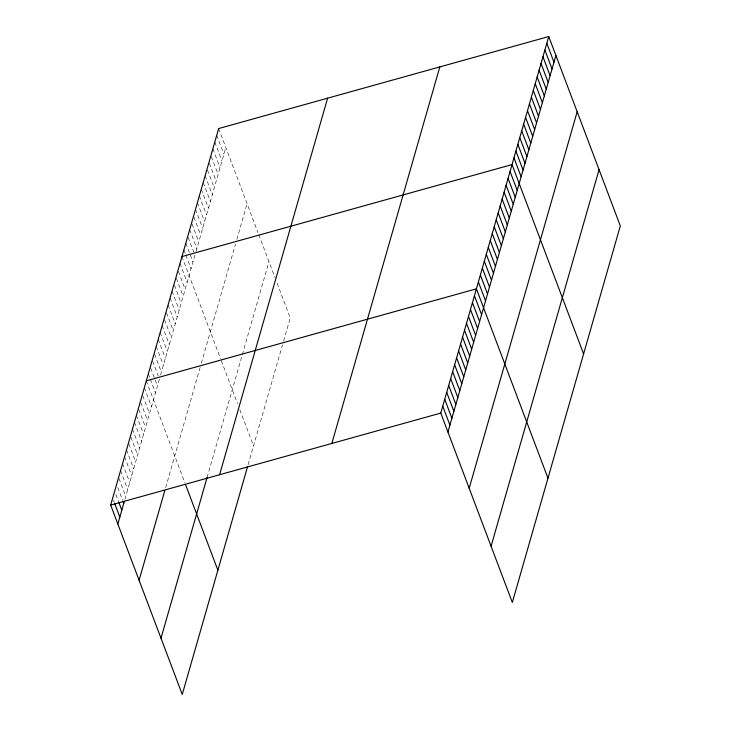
<?xml version="1.0" encoding="UTF-8"?>
<svg xmlns="http://www.w3.org/2000/svg" width="731" height="731" viewBox="0 0 731 731"><rect width="100%" height="100%" fill="white"/><g stroke="black" fill="none" stroke-linecap="round" stroke-linejoin="round"><path stroke-width="0.55" stroke-dasharray="3.65 2.74" d="M124.91 499.364L159.422 379.051M160.546 375.113L194.912 255.293M196.018 251.446L225.833 147.488M165.681 487.568L200.184 367.254M201.317 363.307L235.483 244.154M236.862 239.339L247.078 203.73M207.092 477.462L268.981 261.671M248.138 464.669L282.495 344.868M283.601 341.011L290.225 317.912L276.948 282.76M218.67 128.546L258.025 232.696M258.811 234.77L275.048 277.743M216.741 135.281L223.896 154.223M214.804 142.015L221.968 160.957M212.876 148.758L220.031 167.701M211.341 156.544L218.103 174.435M209.404 163.287L216.166 181.178M207.476 170.021L214.238 187.913M205.146 175.714L212.301 194.647M203.209 182.448L210.373 201.391M201.281 189.183L208.436 208.125M199.344 195.926L206.507 214.868M197.416 202.661L204.57 221.603M195.488 209.404L202.642 228.337M193.953 217.189L200.705 235.08M192.015 223.933L198.777 241.815M189.685 229.616L196.84 248.558M188.15 237.401L193.715 252.14M185.82 243.094L192.975 262.027M183.892 249.828L185.482 254.041M185.875 255.092L191.047 268.77M181.955 256.563L220.534 358.656M221.31 360.721L237.575 403.759M239.85 409.78L253.511 445.937M179.981 263.471L187.136 282.413M178.391 271.42L185.153 289.312M176.418 278.328L183.17 296.219M174.435 285.227L181.197 303.118M172.059 291.084L179.214 310.026M170.076 297.983L177.24 316.925M168.103 304.891L175.257 323.833M166.513 312.841L173.274 330.732M164.539 319.749L171.301 337.64M162.163 325.597L169.318 344.539M160.18 332.504L167.335 351.447M158.198 339.403L165.361 358.345M156.224 346.311L163.379 365.253M154.634 354.261L161.396 372.152M152.66 361.169L158.225 375.898M150.677 368.068L157.439 385.959M148.302 373.925L149.892 378.128M150.294 379.179L155.456 392.858M146.319 380.824L184.897 482.908M144.345 387.722L151.5 406.664M142.755 395.681L149.517 413.572M140.781 402.589L147.543 420.471M138.799 409.488L145.56 427.379M136.423 415.336L143.578 434.278M134.44 422.244L141.604 441.186M132.466 429.143L139.621 448.085M130.886 437.101L137.638 454.993M128.903 444L135.664 461.891M126.527 449.857L133.682 468.799M124.544 456.756L131.699 475.698M122.561 463.664L129.725 482.606M120.588 470.563L127.742 489.505M119.007 478.522L125.759 496.413M117.819 487.531L122.589 500.159M115.836 494.43L118.623 501.795M113.46 500.278L114.255 502.389"/><path stroke-width="1.1" d="M247.571 466.643L182.247 694.45L110.683 505.084L218.67 128.546L548.753 36.55L620.317 225.916L512.33 602.454L440.775 413.088L548.753 36.55M117.846 524.026L124.352 501.338M139.091 580.268L164.831 490.519M160.994 638.209L207.092 477.462M219.611 474.721L327.598 98.182M331.847 443.443L439.824 66.905M447.929 432.03L555.916 55.492M469.183 488.271L577.17 111.733M491.077 546.212L599.064 169.674M181.955 256.563L512.038 164.576L583.603 353.941M146.319 380.824L476.411 288.827L547.967 478.202M110.683 505.084L440.775 413.088M546.825 43.284L553.979 62.226M544.897 50.028L552.051 68.97M542.959 56.762L550.114 75.704M541.031 63.506L548.186 82.448M539.094 70.24L546.249 89.182M537.166 76.974L544.321 95.916M535.229 83.718L542.384 102.66M533.301 90.452L540.456 109.394M531.364 97.196L538.519 116.138M529.436 103.93L536.591 122.872M527.499 110.664L534.663 129.606M525.571 117.408L532.725 136.35M523.634 124.142L530.797 143.084M521.706 130.886L528.86 149.828M519.768 137.62L526.932 156.562M517.84 144.354L524.995 163.296M515.903 151.098L523.067 170.04M513.975 157.832L521.13 176.774M510.064 171.474L517.219 190.416M508.082 178.382L515.236 197.324M506.099 185.281L513.263 204.223M504.125 192.189L511.28 211.131M502.142 199.088L509.297 218.03M500.159 205.996L507.323 224.929M498.186 212.895L505.34 231.837M496.203 219.803L503.357 238.735M494.22 226.701L501.384 245.643M492.246 233.6L499.401 252.542M490.263 240.508L497.418 259.45M488.29 247.407L495.444 266.349M486.307 254.315L493.462 273.257M484.324 261.214L491.479 280.156M482.35 268.122L489.505 287.064M480.368 275.02L487.522 293.963M478.385 281.928L485.539 300.87M474.428 295.735L481.583 314.677M472.445 302.634L479.609 321.576M470.472 309.542L477.626 328.484M468.489 316.441L475.643 335.383M466.506 323.349L473.67 342.291M464.532 330.248L471.687 349.19M462.549 337.155L469.704 356.098M460.567 344.054L467.73 362.996M458.593 350.962L465.748 369.904M456.61 357.861L463.765 376.803M454.627 364.769L461.791 383.702M452.653 371.668L459.808 390.61M450.671 378.576L457.825 397.509M448.688 385.475L455.852 404.417M446.714 392.373L453.869 411.315M444.731 399.281L451.886 418.223M442.748 406.18L449.912 425.122M185.674 484.982L217.875 570.189M122.991 501.21L123.786 503.312M119.016 502.846L121.803 510.22M114.657 503.44L119.82 517.119"/></g></svg>
